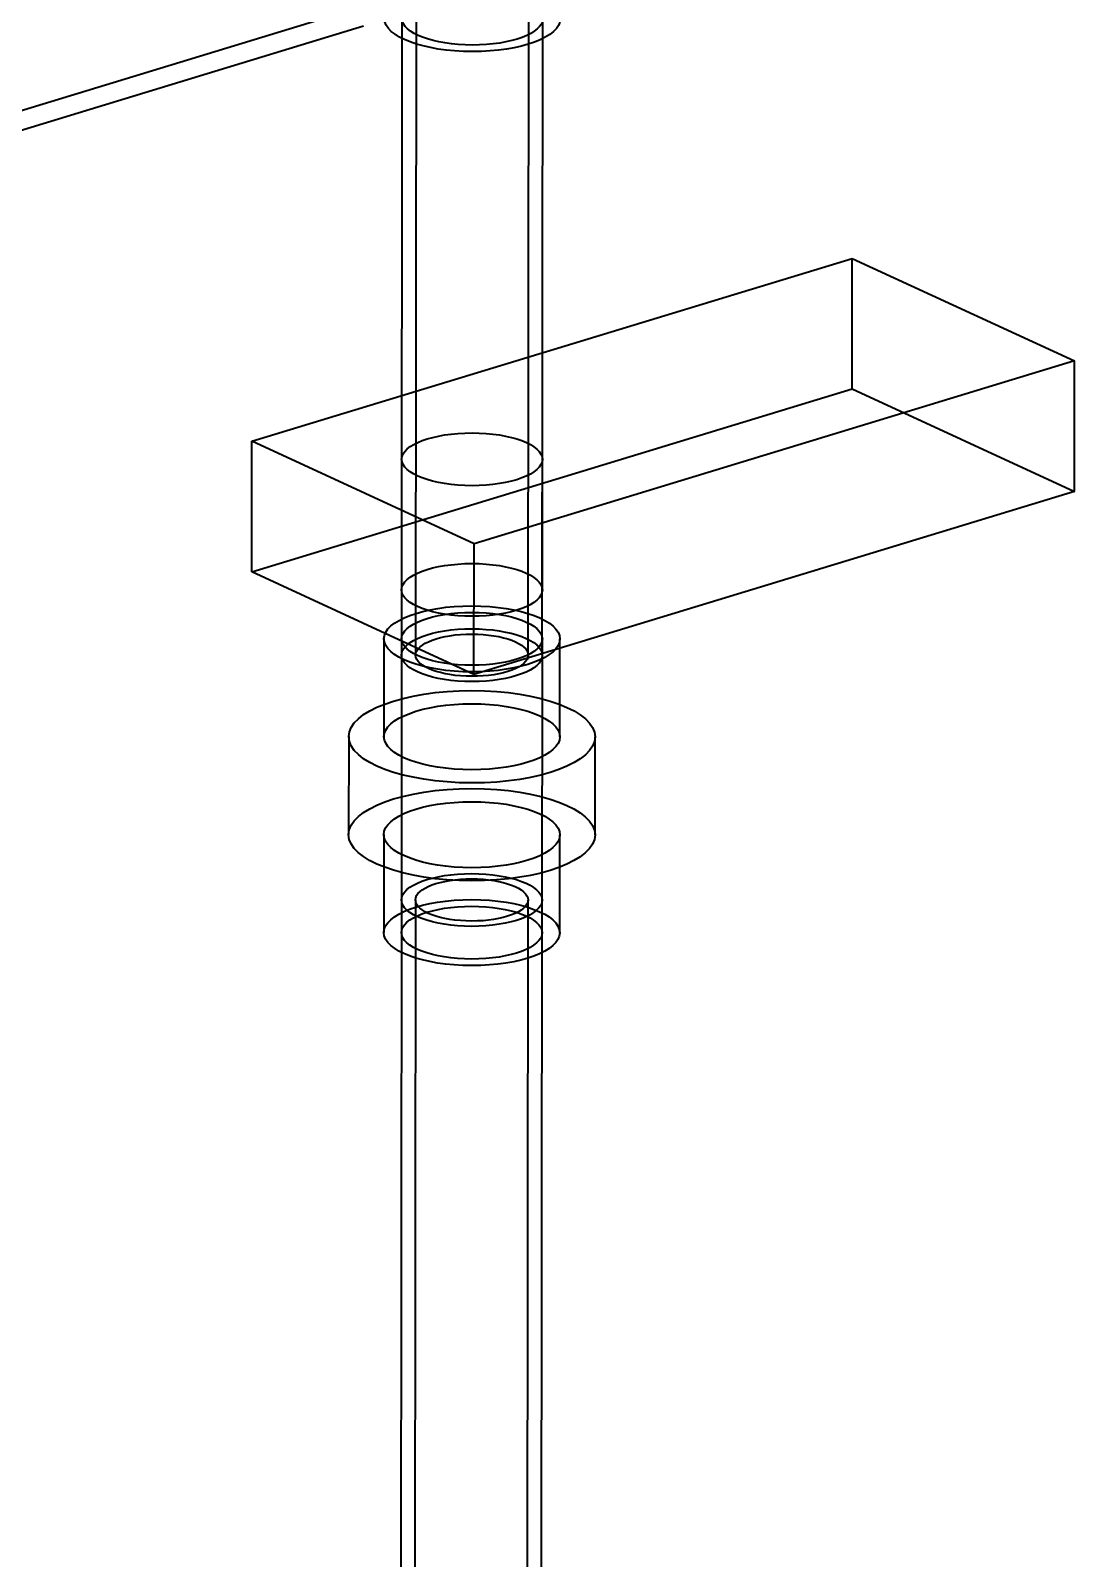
# Model space of a CAD drawing. Header units: millimetres. Extents: x 13 to 1054, y -1204 to 736.
# Drawn here: x 653.1 to 801.4, y -774.1 to -557.2 of the extents above; entities that cross this region are included whole.
import ezdxf

# ---------------------------------------------------------------- set-up
doc = ezdxf.new("R2010")
doc.units = ezdxf.units.MM
doc.layers.add('1', color=7, linetype='Continuous', true_color=0xffffff)

msp = doc.modelspace()

# ---------------------------------------------------------------- linework, layer by layer
at = {"layer": '1', "color": 27, "linetype": 'Continuous', "lineweight": 35}
for p, q in [((705.89, -553.16), (705.82, -645.87)), ((707.89, -553.17), (707.82, -645.87)), ((723.82, -645.88), (723.89, -553.18)), ((725.82, -645.88), (725.89, -553.18)), ((705.8, -680.63), (705.64, -903.13)), ((707.8, -680.64), (707.64, -903.13)), ((723.64, -903.14), (723.8, -680.65)), ((725.64, -903.14), (725.8, -680.65))]:
    msp.add_line(p, q, dxfattribs=at)
at = {"layer": '1', "color": 254, "linetype": 'Continuous', "lineweight": 35}
for p, q in [((697.61, -554.61), (531.64, -605.15)), ((700.42, -556.57), (531.35, -608.06))]:
    msp.add_line(p, q, dxfattribs=at)
at = {"layer": '1', "color": 252, "linetype": 'Continuous', "lineweight": 35}
for p, q in [((684.55, -615.51), (769.86, -589.53)), ((769.85, -608.07), (769.86, -589.53)), ((769.86, -589.53), (801.43, -604.09)), ((801.43, -604.09), (716.12, -630.07)), ((801.41, -622.63), (801.43, -604.09)), ((684.54, -634.05), (769.85, -608.07)), ((769.85, -608.07), (801.41, -622.63)), ((684.54, -634.05), (684.55, -615.51)), ((716.12, -630.07), (684.55, -615.51)), ((705.84, -618.06), (705.83, -636.6)), ((725.83, -636.61), (725.84, -618.07)), ((801.41, -622.63), (716.1, -648.61)), ((716.1, -648.61), (716.12, -630.07)), ((716.1, -648.61), (684.54, -634.05))]:
    msp.add_line(p, q, dxfattribs=at)
at = {"layer": '1', "color": 53, "linetype": 'Continuous', "lineweight": 35}
for p, q in [((703.33, -643.55), (703.32, -657.46)), ((705.83, -643.55), (705.8, -685.27)), ((725.8, -685.28), (725.83, -643.57)), ((728.32, -657.47), (728.33, -643.57)), ((698.32, -657.45), (698.31, -671.36)), ((733.31, -671.38), (733.32, -657.48)), ((703.31, -671.36), (703.3, -685.27)), ((728.3, -685.29), (728.31, -671.38))]:
    msp.add_line(p, q, dxfattribs=at)
for centre, major_axis in [((715.89, -555.49), (-12.5, 0.01)), ((715.89, -555.49), (-10, 0.01)), ((715.83, -643.56), (-12.5, 0.01)), ((715.83, -643.56), (-10, 0.01)), ((715.82, -657.46), (-17.5, 0.01)), ((715.82, -657.46), (-12.5, 0.01)), ((715.81, -671.37), (-17.5, 0.01)), ((715.81, -671.37), (-12.5, 0.01)), ((715.8, -685.28), (-12.5, 0.01)), ((715.8, -685.28), (-10, 0.01))]:
    msp.add_ellipse(centre, major_axis=major_axis, ratio=0.374927, dxfattribs=at)
at = {"layer": '1', "color": 252, "linetype": 'Continuous', "lineweight": 35}
for centre in [(715.84, -618.06), (715.83, -636.61)]:
    msp.add_ellipse(centre, major_axis=(10, -0.01), ratio=0.374927, dxfattribs=at)
at = {"layer": '1', "color": 27, "linetype": 'Continuous', "lineweight": 35}
for centre, major_axis in [((715.82, -645.88), (-10, 0.01)), ((715.82, -645.88), (8, -0.01)), ((715.8, -680.64), (-10, 0.01)), ((715.8, -680.64), (8, -0.01))]:
    msp.add_ellipse(centre, major_axis=major_axis, ratio=0.374927, dxfattribs=at)

doc.saveas('drawing.dxf')
